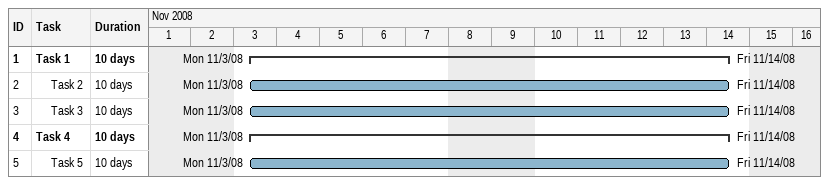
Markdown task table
| ID | Level | Task | Duration | Start | Finish |
|---|---|---|---|---|---|
| 1 | 1 | **Task 1** | 10d | 2008-11-03 | 2008-11-14 |
| 2 | 2 | Task 2 | 10d | 2008-11-03 | 2008-11-14 |
| 3 | 2 | Task 3 | 10d | 2008-11-03 | 2008-11-14 |
| 4 | 1 | **Task 4** | 10d | 2008-11-03 | 2008-11-14 |
| 5 | 2 | Task 5 | 10d | 2008-11-03 | 2008-11-14 |
